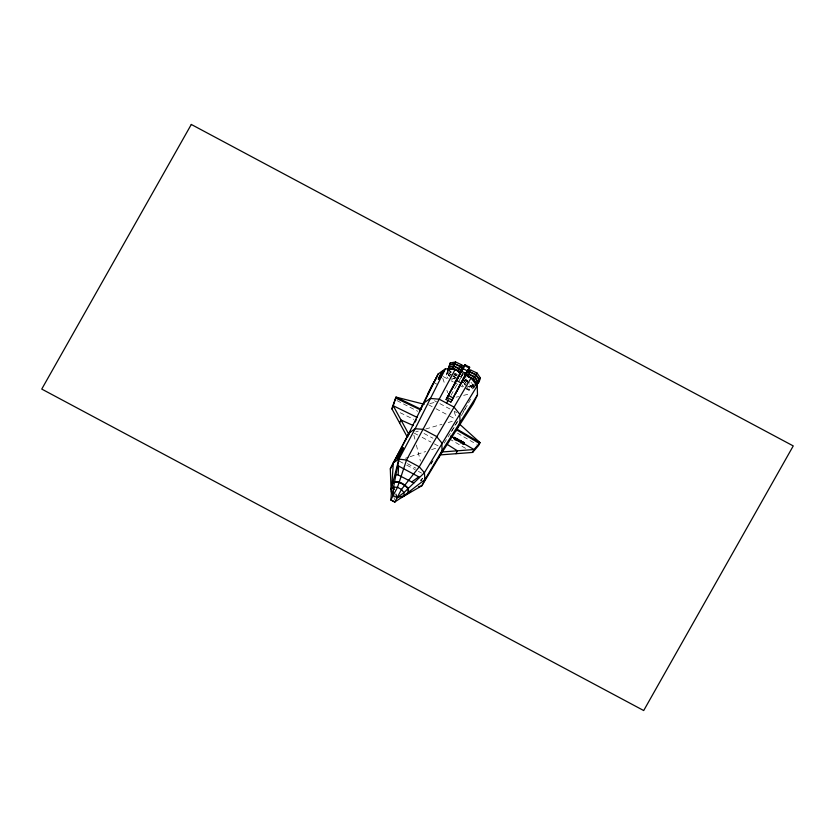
<?xml version="1.0" encoding="UTF-8"?>
<svg xmlns="http://www.w3.org/2000/svg" width="835" height="835" viewBox="0 0 835 835"><rect width="100%" height="100%" fill="white"/><g stroke="black" fill="none" stroke-linecap="round" stroke-linejoin="round"><path stroke-width="0.63" stroke-dasharray="4.17 3.13" d="M447.915 370.375L447.216 372.608L450.942 378.046M447.967 370.155L446.193 375.75L448.124 378.558M461.598 375.145L460.993 377.002L462.663 375.186M462.423 373.015L461.202 376.783L457.611 377.42M462.465 375.406L463.31 373.193M473.027 388.024L473.706 385.927L470.669 382.273L471.514 382.722M476.482 383.787L472.704 384.465L466.848 381.772L467.569 380.249L464.844 376.282M420.339 481.033L421.341 478.987M461.369 415.611L471.086 398.337M451.025 395.247L457.987 382.837M458.613 381.71L463.039 373.819M421.101 480.459L422.353 478.215M396.969 400.612L417.803 411.3M451.307 431.81L457.81 420.537M421.226 480.616L422.531 478.424M430.975 464.208L433.574 459.834L430.745 463.936M458.018 421.028L443.823 443.698M463.133 411.801L467.402 405.873M473.424 388.275L474.896 386.678L470.429 387.471L466.285 385.582M405.413 458.238L409.004 457.048M410.204 456.651L425.704 451.547M431.632 449.595L436.371 448.03M415.746 431.883L418.252 431.163M425.746 428.992L442.007 424.295M448.259 422.489L453.259 421.049M429.921 403.566L434.878 402.366M456.077 397.199L458.603 396.583M463.655 395.352L469.969 393.817M452.633 374.602L446.193 375.75L447.8 370.615L450.858 375.082M455.868 374.028L456.234 374.56L453.457 372.921M454.595 378.453L451.589 378.986L453.405 381.637L456.411 381.094M463.498 380.583L466.504 380.05L469.374 381.376M476.482 384.945L471.692 385.801L469.479 384.778M473.904 385.593L471.535 386.01L469.333 384.998M468.873 386.793L473.706 385.927M475.094 386.448L470.596 387.252L468.508 386.292M455.367 373.516L457.423 374.456M454.031 374.466L457.57 376.105M453.906 374.685L456.244 375.76M453.081 376.105L456.411 377.639M452.946 376.334L455.148 377.347M453.228 378.13L455.315 379.1M465.878 388.505L468.685 389.799L472.693 389.079L469.719 384.737M400.195 412.74L413.763 419.337M448.332 370.343L451.224 371.888L447.216 372.608L450.096 376.689M458.519 375.781L461.932 377.608M463.081 378.224L469.291 381.543M443.093 376.522L447.643 378.944M451.046 380.76L453.321 381.981M454.449 382.587L457.862 384.403M458.999 385.008L463.54 387.44M465.805 388.651L471.483 391.678M434.837 383.098L436.736 384.11M434.461 400.727L436.569 401.854M439.899 403.629L450.138 409.098M454.522 411.436L456.641 412.573M428.491 404.735L432.718 406.989M435.964 408.733L446.203 414.191M449.616 416.018L453.843 418.272M424.044 433.48L432.937 438.229M414.358 433.198L417.698 434.983M422.145 437.363L431.037 442.112M434.377 443.896L438.824 446.266M407.428 463.665L415.913 468.195M399.287 461.17L403.524 463.435M406.708 465.137L415.193 469.667M418.377 471.368L421.56 473.069M457.444 433.167L476.378 444.22M449.366 438.886L465.94 448.562M463.195 381.772L465.252 385.112L462.371 381.042M447.09 372.88L449.971 376.95M466.504 380.05L468.31 382.691M465.554 379.883L466.848 381.772M464.302 380.562L466.139 383.244M464.208 380.823L466.034 383.474M464.312 383.411L465.492 385.144M466.869 387.148L468.685 389.799L472.85 384.257L466.953 381.543L465.659 379.622M462.12 384.851L463.404 386.72M453.676 375.468L455.597 378.276M449.627 370.782L450.921 372.661M447.717 370.886L450.754 375.322M449.731 370.5L451.025 372.42M442.78 378.318L444.836 384.319M446.882 390.331L447.706 392.732M454.188 411.707L456.202 417.604M413.878 435.108L415.131 440.118M416.383 445.128L420.391 461.056M394.047 497.462L394.464 499.695"/><path stroke-width="1.25" d="M458.592 440.911L457.225 440.462L457.663 439.095M462.319 442.821L461.452 442.446L461.64 441.611M399.474 455.774L398.295 456.526L399.965 455.023L399.808 454.177M411.008 491.324L394.882 501.929L390.916 499.821L393.316 462.736L408.952 433.125L415.152 428.72L445.441 368.799L455.096 369.581L460.774 372.608M390.916 499.821L393.139 495.552L393.556 487.108L398.942 459.125L415.152 428.72L423.251 429.378L436.59 436.496L441.84 442.978L442.039 450.806L438.532 457.966L421.884 485.74L401.541 497.545L424.9 479.603L442.039 450.806L477.484 394.882L477.244 385.78L470.992 378.067L464.177 374.424M413.836 483.016L398.138 474.927L398.587 466.055L397.617 466.003M455.701 439.116C458.405 436.882 455.722 441.788 455.92 438.719M462.475 442.331C460.388 441.892 463.582 443.082 461.682 441.694M401.301 449.981L403.128 447.957L402.908 449.293L403.315 448.134L400.748 451.171L402.919 448.228L402.407 449.23M400.529 453.154L399.641 455.054M454.908 438.239C453.718 437.801 455.973 438.886 454.459 437.54C454.772 437.3 454.522 439.868 453.833 438.124M460.701 441.005L459.918 440.661L460.534 440.786L460.022 441.945L460.805 441.026L460.012 440.504M400.8 452.361C397.429 454.647 405.674 448.113 400.424 451.672M457.538 440.233L458.519 441.068L458.342 440.264M398.671 457.486L397.001 458.895L398.044 457.476L398.138 458.363M391.135 488.903L393.556 487.108L397.502 487.306L401.468 489.425L403.931 492.65L403.963 495.75L397.105 497.67L393.139 495.552L391.135 488.903L398.942 459.125L406.53 460.033L419.264 466.828L424.41 472.725L424.9 479.603L421.884 485.74L418.471 486.815M455.774 438.97L456.547 439.753L457.11 438.803M448.332 368.893L448.886 367.129L453.666 366.304L459.166 368.84L461.598 372.389M463.759 367.807L461.724 364.832L455.555 361.993L450.242 362.943L448.259 369.258L452.727 368.465L457.893 370.844L459.323 372.921M448.019 369.936L450.242 362.943M475.48 385.269L476.242 382.91L473.361 378.704L468.143 376.303M476.482 384.945L477.703 381.177L474.635 376.71L469.082 374.153L465.512 374.748M477.745 383.557L479.238 379.351L475.981 374.591L470.074 371.878L466.274 372.514M467.642 370.719L470.836 370.155L476.994 372.995L480.396 377.963L479.05 382.138L476.274 385.165L477.484 381.428L474.447 377.002L468.946 374.466L465.398 375.061M397.397 458.478L398.88 457.34M455.211 437.822L454.991 438.511M456.046 438.709C457.924 438.584 455.221 438.792 456.526 439.607M452.727 368.465L455.555 361.993M470.836 370.155L467.997 376.616L473.174 379.007L476.023 383.171L480.396 377.963M397.648 457.528L400.069 454.783L398.316 456.881L399.6 456.442L397.648 457.528L399.182 456.724M398.712 455.294L400.101 454.355M399.339 454.699L400.487 453.562L399.767 454.042M400.894 453.123C396.468 456.067 403.994 450.347 399.631 453.353M397.251 459.104L398.337 457.716L397.001 458.895M401.552 450.19L403.169 448.437L402.658 449.439M399.339 456.244L399.266 456.849M400.309 451.912L402.063 450.597M399.391 456.578L398.817 456.755M399.349 453.927L401.165 452.549M401.468 451.912L400.038 452.914M399.631 455.618L400.33 454.991M477.484 394.882L473.309 403.639L438.532 457.966M438.239 378.954L439.387 377.232L438.542 379.194L440.859 376.794L438.542 379.194M439.701 377.472L438.991 377.389L440.546 376.554M440.087 375.103C439.711 377.18 443.427 370.876 441.402 373.934M441.256 373.631L442.237 373.61L441.558 373.871C439.367 372.608 445.942 369.268 442.07 372.556M443.406 371.168C437.164 374.675 448.186 367.139 441.746 373.047L443.155 372.024L441.444 372.807L443.479 370.469M439.22 377.858L439.554 377.169C442.049 376.397 437.519 379.414 440.222 376.909M440.295 376.439L441.433 374.706L441.099 373.015M441.872 372.274L443.782 370.709M439.534 378.098L440.536 377.149M440.619 375.927C442.894 373.704 441.037 375.061 440.003 376.355C438.991 377.347 439.346 376.074 442.237 373.61M441.277 374.529L441.558 373.871M439.941 375.416L442.247 373.015M440.932 373.349L442.842 371.784M440.922 376.167L441.506 375.103L439.972 376.909M441.245 373.589L443.155 372.024M391.156 492.003L390.31 468.873L405.445 440.295L438.239 373.923L445.441 368.799M399.6 422.938L401.019 420.036L413.315 425.547M390.31 468.873L393.316 462.736L398.942 459.125M405.445 440.295L408.952 433.125M410.496 431.027L407.386 437.206L391.813 408.659L396.009 397.105L424.264 404.286M452.33 388.515L456.307 380.384L461.066 382.921L455.346 394.141M458.853 376.303L463.028 368.099M460.68 372.577L462.715 368.433L467.475 370.97L463.613 378.839M453.029 398.243L450.879 402.052L446.12 399.516L464.886 364.676L462.663 368.976L464.886 364.676L469.635 367.223L457.089 391.051M467.423 371.523L469.635 367.223L450.879 402.052M456.15 430.87L460.033 422.927L459.803 414.264L477.244 385.78M454.292 437.3C452.32 438.625 455.9 439.492 454.115 438.375M454.751 439.607L455.659 438.031M457.329 438.918L456.411 440.567L456.63 439.596M458.457 439.523L457.987 440.379M458.582 441.172C459.96 438.354 459.02 442.352 458.269 440.577M459.156 441.485L459.834 440.254L460.461 441.078M460.367 442.675L461.285 441.026M456.004 453.708L457.423 450.806L447.08 444.324M462.517 443.124L463.446 443.938M463.769 442.78C461.463 441.892 465.481 442.164 463.978 443.813M439.44 454.971L472.579 452.434L473.998 449.533L480.021 442.613L459.563 424.128M462.715 368.433L455.952 381.877L462.715 368.642M467.475 370.97L451.954 400.028L447.195 397.491L455.388 382.868M457.549 439.847L458.06 440.222M434.231 381.887L432.457 384.611M428.877 391.761L428.846 392.627M431.194 387.137L431.528 387.283M433.031 383.463L433.511 383.328M428.459 393.41L427.948 393.609L437.039 376.303M434.054 382.263L438.145 373.871M435.588 379.184L435.797 378.787M415.078 422.113L416.258 419.828M467.882 370.427L461.598 382.493L463.352 379.351M394.882 501.929L401.468 489.425L419.264 466.828L470.992 378.067M393.139 495.552L397.502 487.306L406.53 460.033L455.096 369.581M451.871 400.299L453.927 396.427M446.85 398.222L461.859 370.155M454.083 385.311L455.336 383.014M465.439 374.811L466.796 372.358M446.6 403.138L448.499 399.756M468.456 369.404L469.343 367.828M392.116 409.202L396.009 397.105L421.56 409.536M457.048 379.57L458.509 376.961M446.12 399.516L448.071 396.061M454.522 437.425L454.031 438.532M455.023 439.753L455.9 438.156M456.171 440.442L456.474 439.909M457.893 439.22L457.935 440.473M458.269 440.421L458.697 439.648M459.396 441.611L460.075 440.389M460.596 442.8L461.515 441.151M440.128 376.157L440.588 375.489M457.893 370.844L461.724 364.832M473.174 379.007L476.994 372.995M456.286 438.73L456.442 439.753M401.917 450.775C403.148 448.447 399.38 452.507 402.199 451.036M472.579 452.434L478.601 445.514L480.021 442.613L456.641 428.971M398.598 455.534L400.779 453.363M463.644 443.74L463.853 442.623L462.955 442.341M440.922 374.32L441.924 373.37M411.832 481.878L418.773 476.827L419.41 477.589M441.569 372.034L443.103 370.928M399.391 454.845L399.85 454.146M462.486 443.468C463.164 445.316 465.032 442.216 463.091 442.341M402.313 450.806L399.871 453.029L401.583 451.683M398.973 454.731L400.487 453.562M462.36 442.936C463.853 439.972 459.647 443.228 462.277 442.592M463.707 444.011L463.978 442.686M391.573 483.642L394.506 482.16C399.808 481.44 404.589 484.978 408.044 488.652L408.179 492.493M456.213 438.886L456.902 439.137M463.613 443.656L462.59 443.239M463.529 443.813L462.726 443.677M442.56 373.266L440.838 373.558M440.859 376.794L439.137 377.096M394.506 482.16L391.615 483.194L394.6 481.701C399.986 481.023 404.839 484.613 408.367 488.339L408.513 492.233M448.364 368.945L452.862 368.141L458.081 370.542L459.521 372.65M449.616 364.916L454.658 364.039L460.523 366.711L462.454 369.54M464.897 373.078L469.938 372.191L475.804 374.873L479.029 379.591M449.731 364.571L454.804 363.716L460.701 366.44L462.653 369.289M449.032 366.784L453.802 365.991L459.354 368.548L461.191 371.231M462.11 442.988C464.01 442.299 461.035 440.932 461.859 442.571M442.132 451.975L473.998 449.533L450.785 435.995M454.95 438.385L454.136 438.135M395.947 474.697L398.138 474.927M395.696 398.086L420.047 409.672M417.437 417.542L393.233 405.758L408.806 434.315M432.227 385.071L431.319 386.876M430.964 387.586L419.473 411.29L423.366 403.347L430.234 398.472L439.21 399.193L453.989 407.083L459.803 414.264L424.41 472.725L403.931 492.65L397.105 497.67L395.926 494.143M464.375 365.48L469.134 368.026M461.264 371.074L466.024 373.61M448.322 395.383L453.081 397.919M398.587 466.055L418.773 476.827M390.811 500.008L394.778 502.127M456.223 429.628L479.332 443.406M393.556 487.108L394.35 489.456M402.178 450.169L401.207 451.119L402.178 450.169M191.298 124.457L41.75 389.079L643.702 710.543L793.25 445.921L191.298 124.457M454.49 437.686L454.605 437.686"/></g></svg>
